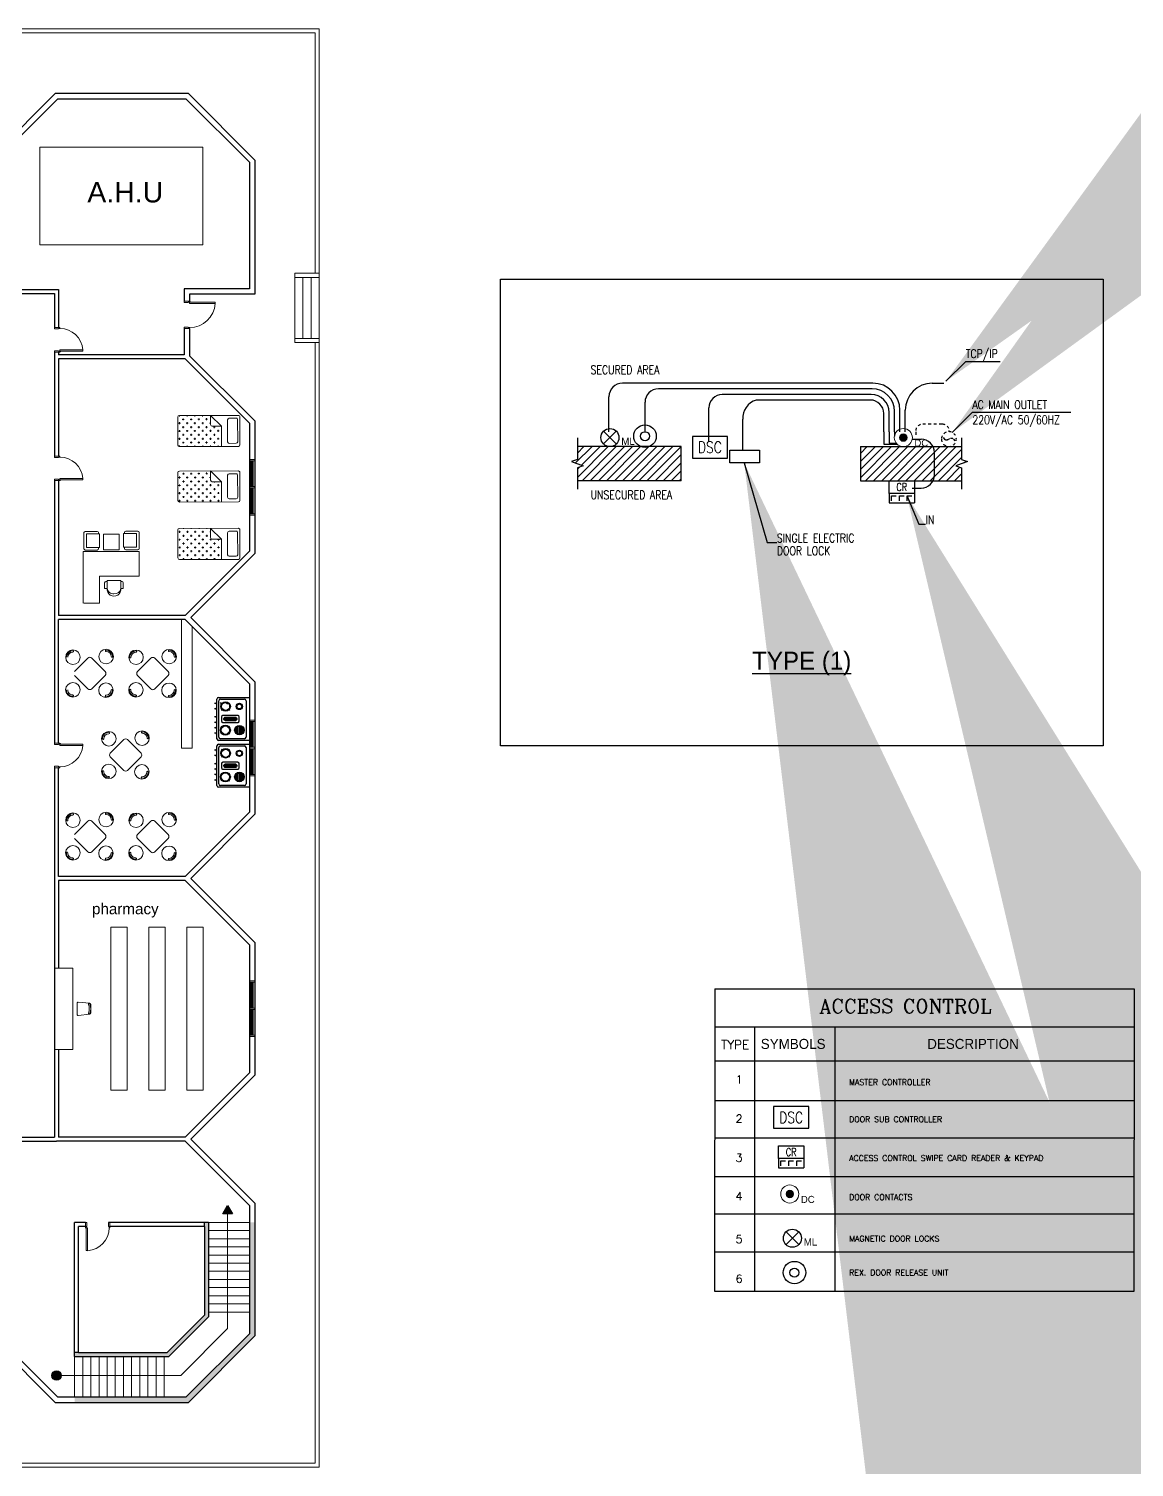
# Model space of a CAD drawing. Extents: x -15 to 165, y 313 to 399.
# Drawn here: x 124.4 to 165.1, y 346.1 to 399.1 of the extents above; entities that cross this region are included whole.
import ezdxf
from ezdxf.enums import TextEntityAlignment as Align

# ---------------------------------------------------------------- set-up
doc = ezdxf.new("R2010")
doc.units = 0
doc.header["$LTSCALE"] = 0.15
doc.linetypes.add('ACAD_ISO10W100', pattern=[18.5, 12, -3, 0.5, -3])
doc.layers.get('0').update_dxf_attribs({"color": 252})
for name, color, linetype in [('0 sockets', 252, 'Continuous'), ('00-BT-LC-DETAIL', 7, 'Continuous'), ('00-BT-OUTLET', 6, 'ACAD_ISO10W100'), ('00-BT-SACS-DIM', 1, 'Continuous'), ('00-BT-SCS-CONDUIT-PVC', 3, 'Continuous'), ('00-BT-TEXT', 2, 'Continuous'), ('00Area of Access Control', 2, 'Continuous'), ('4-TWXT-ELECTRICAL', 4, 'Continuous'), ('ACS-DEVICE 1', 6, 'Continuous'), ('ACS-DEVICE 1D', 6, 'Continuous'), ('Conduit 20mm', 6, 'ACAD_ISO10W100'), ('d1', 252, 'Continuous'), ('E680G_SEC', 40, 'Continuous'), ('E680T_SEC', 2, 'Continuous'), ('FIX', 252, 'Continuous'), ('LEGEND$0$$0$M-ANNO-TEXM', 70, 'Continuous'), ('LEGEND$0$09056-XEG01$0$E-TEXT', 140, 'Continuous'), ('LEGEND$0$M-ANNO-TEXM', 70, 'Continuous'), ('LEGEND$0$M-ANNO-TEXT', 4, 'Continuous'), ('LEGEND$0$SPACE REQ.', 6, 'Continuous'), ('XREF1$0$00-BT-TEXT', 40, 'Continuous')]:
    doc.layers.add(name, color=color, linetype=linetype)
for name, color, linetype, lineweight in [('anal', 252, 'Continuous', 20), ('CRITICAL WIRING', 6, 'Continuous', 5), ('DOOR', 252, 'Continuous', 20), ('elev', 252, 'Continuous', 9), ('FUR', 252, 'Continuous', 9), ('sofa', 252, 'Continuous', 9), ('wall', 252, 'Continuous', 30)]:
    doc.layers.add(name, color=color, linetype=linetype, lineweight=lineweight)
doc.styles.add('GEN_TEXT', font='romans.shx', dxfattribs={"width": 0.8, "height": 250})
doc.styles.add('LEGEND$0$09056-XEG01$0$C', font='ROMANC')
doc.styles.add('LEGEND$0$detials', font='romans8.shx')
doc.styles.add('LEGEND$0$LEROY140', font='STENCIL', dxfattribs={"height": 350})
doc.styles.add('ROMANS', font='ROMANS.shx', dxfattribs={"width": 0.8})
doc.styles.add('SDC-TEXT-ARB', font='sdc-arb.shx')
doc.styles.add('STENCIL', font='txt.shx')
doc.dimstyles.new('BT-DIM', dxfattribs={"dimscale": 0.55, "dimtxt": 110, "dimasz": 100, "dimexe": 60, "dimexo": 50, "dimgap": 1, "dimtad": 0, "dimdec": 0, "dimrnd": 5, "dimzin": 3, "dimdsep": 46, "dimtxsty": 'ROMANS', "dimblk": 'OBLIQUE', "dimcen": 50, "dimdle": 50, "dimclrd": 256, "dimclre": 256, "dimclrt": 2, "dimadec": 0, "dimazin": 0, "dimtfac": 1, "dimtdec": 0, "dimtofl": 0, "dimtmove": 0, "dimatfit": 3, "dimfxl": 1, "dimtvp": 0.8, "dimfrac": 2, "dimtolj": 1, "dimtzin": 0, "dimarcsym": 0})
pattern_1 = [(45, (-18.3653, 397.6158), (-0.14908006, 0.14908006), [])]

# ---------------------------------------------------------------- blocks, each defined once
blk = doc.blocks.new('D100')
at = {"layer": 'DOOR'}
for points in [[(0.03, 0.2), (0.03, 1.14), (0.078, 1.14), (0.078, 0.2)], [(0.03, 0.2), (0, 0.2), (0, 0), (0.05, 0), (0.05, 0.15), (0.03, 0.15)], [(0.97, 0.2), (1, 0.2), (1, 0), (0.95, 0), (0.95, 0.15), (0.97, 0.15)]]:
    blk.add_lwpolyline(points, close=True, dxfattribs=at)
blk.add_circle((0.02, 0.21), 0.01, dxfattribs=at)
blk.add_arc((0.029, 0.2), 0.941, 0.0029, 86.9663, dxfattribs=at)
blk = doc.blocks.new('A$C48FC3568')
at = {"layer": 'FUR'}
h = blk.add_hatch(dxfattribs=at)
h.set_pattern_fill('CROSS', color=256, scale=0.5, style=0)
h.set_pattern_definition([(0, (-34.60875, 58.23435), (0.125, -0.125), [0.0625, -0.1875]), (270, (-34.5775, 58.2656), (-0.125, -0.125), [0.0625, -0.1875])])
h.paths.add_polyline_path([(1.055, 0.703), (1.055, 1), (0.05, 1, 0.414214), (0, 0.95), (0, 0.05, 0.414214), (0.05, 0), (1.402, 0), (1.402, 0.653), (1.105, 0.653, -0.414214)])
for p, q in [((0, 0.95), (0, 0.05)), ((1.95, 1), (0.05, 1)), ((1.402, 0.653), (1.055, 1)), ((1.055, 1), (1.055, 0.703)), ((2, 0.05), (2, 0.95)), ((1.402, 0.653), (1.105, 0.653)), ((1.402, 0), (1.402, 0.653)), ((1.602, 0.859), (1.602, 0.15)), ((1.877, 0.909), (1.652, 0.909)), ((1.927, 0.15), (1.927, 0.859)), ((1.652, 0.1), (1.877, 0.1)), ((0.05, 0), (1.95, 0))]:
    blk.add_line(p, q, dxfattribs=at)
for centre, start, end in [((0.05, 0.95), 90, 180), ((1.95, 0.95), 360, 90), ((1.105, 0.703), 180, 270), ((1.652, 0.859), 90, 180), ((1.877, 0.859), 360, 90), ((0.05, 0.05), 180, 270), ((1.652, 0.15), 180, 270), ((1.877, 0.15), 270, 0), ((1.95, 0.05), 270, 360)]:
    blk.add_arc(centre, 0.05, start, end, dxfattribs=at)
blk = doc.blocks.new('D90')
at = {"layer": 'DOOR'}
for points in [[(0.03, 0.2), (0.03, 1.04), (0.078, 1.04), (0.078, 0.2)], [(0.03, 0.2), (0, 0.2), (0, 0), (0.05, 0), (0.05, 0.15), (0.03, 0.15)], [(0.87, 0.2), (0.9, 0.2), (0.9, 0), (0.85, 0), (0.85, 0.15), (0.87, 0.15)]]:
    blk.add_lwpolyline(points, close=True, dxfattribs=at)
blk.add_circle((0.02, 0.21), 0.01, dxfattribs=at)
blk.add_arc((0.025, 0.197), 0.845, 0.2218, 86.3889, dxfattribs=at)
blk = doc.blocks.new('*X25')
at = {"color": 0}
for p, q in [((0.125, 0.561), (0.125, 0.644)), ((0.15, 0.538), (0.15, 0.667)), ((0.175, 0.529), (0.175, 0.676)), ((0.2, 0.529), (0.2, 0.676)), ((0.225, 0.538), (0.225, 0.667)), ((0.25, 0.562), (0.25, 0.643))]:
    blk.add_line(p, q, dxfattribs=at)
blk = doc.blocks.new('Ch01')
at = {"layer": 'FUR'}
for p, q in [((-0.499, -0.205), (-0.499, 0.207)), ((-0.455, 0.247), (-0.035, 0.205)), ((0.001, 0.165), (0.001, -0.163)), ((-0.455, -0.244), (-0.035, -0.202))]:
    blk.add_line(p, q, dxfattribs=at)
for centre, radius, start, end in [((-0.459, 0.207), 0.04, 84.2894, 180), ((-0.055, 0.168), 0.025, 20.5276, 200.5276), ((-0.499, 0.001), 0.449, 339.1935, 20.5276), ((-0.039, 0.165), 0.04, 0, 84.2894), ((-0.499, 0.001), 0.499, 339.1935, 20.5276), ((-0.459, -0.205), 0.04, 180, 275.7106), ((-0.056, -0.167), 0.025, 159.1935, 339.1935), ((-0.039, -0.163), 0.04, 275.7106, 0)]:
    blk.add_arc(centre, radius, start, end, dxfattribs=at)
blk = doc.blocks.new('ARCH')
at = {"layer": 'd1'}
for points in [[(131.7, 355.764), (131.519, 355.45), (131.881, 355.45)], [(125.57, 349.5, 1), (125.23, 349.5, 1)]]:
    blk.add_hatch(color=256, dxfattribs=at).paths.add_polyline_path(points)
at = {"layer": 'wall'}
h = blk.add_hatch(color=256, dxfattribs=at)
h.paths.add_polyline_path([(126.063, 350.35), (126.213, 350.35), (129.475, 350.35), (130.85, 351.725), (130.85, 354.987), (130.85, 355.137), (131, 355.137), (131, 351.663), (129.537, 350.2), (126.063, 350.2)], flags=17)
h.paths.add_polyline_path([(126.063, 348.7), (130.159, 348.7), (132.5, 351.041), (132.5, 355.137), (132.6, 355.137), (132.6, 350.859), (130.341, 348.6), (126.063, 348.6)])
h.paths.add_polyline_path([(126.063, 348.6), (130.341, 348.6), (130.241, 348.5), (126.063, 348.5)])
h.paths.add_polyline_path([(132.6, 355.137), (132.7, 355.137), (132.7, 350.959), (132.6, 350.859)])
at = {"layer": 'anal'}
for p, q in [((82.125, 399.075), (132.6, 399.075)), ((82.275, 398.925), (132.6, 398.925)), ((132.6, 399.075), (135.075, 399.075)), ((132.6, 398.925), (134.925, 398.925)), ((134.925, 398.925), (134.925, 390.6)), ((135.075, 399.075), (135.075, 390.6)), ((134.925, 390.6), (134.925, 390.075)), ((135.075, 390.6), (135.075, 346.125)), ((134.175, 390.075), (134.175, 387.525)), ((134.175, 390.075), (135.075, 390.075)), ((134.175, 389.925), (134.475, 389.925)), ((134.175, 389.925), (135.075, 389.925)), ((134.475, 389.925), (134.475, 387.675)), ((134.775, 389.925), (134.775, 387.675)), ((135.075, 390.075), (135.075, 387.525)), ((135.075, 387.675), (134.175, 387.675)), ((135.075, 387.525), (134.175, 387.525)), ((134.925, 387.525), (134.925, 346.275)), ((132.6, 383.225), (132.5, 383.225)), ((132.7, 383.175), (132.5, 383.175)), ((132.6, 383.175), (132.5, 383.175)), ((132.56, 383.175), (132.56, 382.225)), ((132.585, 383.175), (132.585, 382.225)), ((132.6, 383.225), (132.7, 383.225)), ((132.615, 383.175), (132.615, 382.225)), ((132.64, 383.175), (132.64, 382.225)), ((132.5, 382.175), (132.5, 382.225)), ((132.7, 382.225), (132.5, 382.225)), ((132.7, 382.175), (132.5, 382.175)), ((132.56, 382.175), (132.56, 381.225)), ((132.585, 382.175), (132.585, 381.225)), ((132.615, 382.175), (132.615, 381.225)), ((132.64, 382.175), (132.64, 381.225)), ((132.7, 382.175), (132.7, 382.225)), ((132.7, 381.225), (132.5, 381.225)), ((132.6, 381.225), (132.5, 381.225)), ((132.6, 381.175), (132.5, 381.175)), ((132.6, 381.175), (132.7, 381.175)), ((132.6, 373.625), (132.5, 373.625)), ((132.6, 373.575), (132.5, 373.575)), ((132.7, 373.575), (132.5, 373.575)), ((132.56, 373.575), (132.56, 372.625)), ((132.585, 373.575), (132.585, 372.625)), ((132.6, 373.625), (132.7, 373.625)), ((132.615, 373.575), (132.615, 372.625)), ((132.64, 373.575), (132.64, 372.625)), ((132.7, 372.625), (132.5, 372.625)), ((132.5, 372.575), (132.5, 372.625)), ((132.7, 372.575), (132.5, 372.575)), ((132.56, 372.575), (132.56, 371.625)), ((132.585, 372.575), (132.585, 371.625)), ((132.615, 372.575), (132.615, 371.625)), ((132.64, 372.575), (132.64, 371.625)), ((132.7, 372.575), (132.7, 372.625)), ((132.6, 371.625), (132.5, 371.625)), ((132.7, 371.625), (132.5, 371.625)), ((132.6, 371.575), (132.5, 371.575)), ((132.6, 371.575), (132.7, 371.575)), ((132.6, 364.025), (132.5, 364.025)), ((132.6, 363.975), (132.5, 363.975)), ((132.7, 363.975), (132.5, 363.975)), ((132.56, 363.975), (132.56, 363.025)), ((132.585, 363.975), (132.585, 363.025)), ((132.6, 364.025), (132.7, 364.025)), ((132.615, 363.975), (132.615, 363.025)), ((132.64, 363.975), (132.64, 363.025)), ((132.7, 363.025), (132.5, 363.025)), ((132.5, 362.975), (132.5, 363.025)), ((132.7, 362.975), (132.5, 362.975)), ((132.56, 362.975), (132.56, 362.025)), ((132.585, 362.975), (132.585, 362.025)), ((132.615, 362.975), (132.615, 362.025)), ((132.64, 362.975), (132.64, 362.025)), ((132.7, 362.975), (132.7, 363.025)), ((132.6, 362.025), (132.5, 362.025)), ((132.7, 362.025), (132.5, 362.025)), ((132.6, 361.975), (132.5, 361.975)), ((132.6, 361.975), (132.7, 361.975)), ((135.075, 346.125), (112.725, 346.125)), ((134.925, 346.275), (112.875, 346.275))]:
    blk.add_line(p, q, dxfattribs=at)
blk.add_lwpolyline([(130.786, 394.721), (124.786, 394.721), (124.786, 391.121), (130.786, 391.121)], close=True, dxfattribs=at)
at = {"layer": 'd1'}
blk.add_lwpolyline([(131.7, 355.764), (131.881, 355.45), (131.519, 355.45)], close=True, dxfattribs=at)
blk.add_circle((125.4, 349.5), 0.17, dxfattribs=at)
at = {"layer": 'elev'}
for p, q in [((131.7, 355.45), (131.7, 351.227)), ((131, 355.137), (132.5, 355.137)), ((131, 354.837), (132.5, 354.837)), ((131, 354.537), (132.5, 354.537)), ((131, 354.237), (132.5, 354.237)), ((131, 353.937), (132.5, 353.937)), ((131, 353.637), (132.5, 353.637)), ((131, 353.337), (132.5, 353.337)), ((131, 353.037), (132.5, 353.037)), ((131, 352.737), (132.5, 352.737)), ((131, 352.437), (132.5, 352.437)), ((131, 352.137), (132.5, 352.137)), ((131, 351.837), (132.5, 351.837)), ((131.7, 351.227), (129.973, 349.5)), ((126.063, 350.2), (126.063, 348.7)), ((126.363, 350.2), (126.363, 348.7)), ((126.663, 350.2), (126.663, 348.7)), ((126.963, 350.2), (126.963, 348.7)), ((127.263, 350.2), (127.263, 348.7)), ((127.563, 350.2), (127.563, 348.7)), ((127.863, 350.2), (127.863, 348.7)), ((128.163, 350.2), (128.163, 348.7)), ((128.463, 350.2), (128.463, 348.7)), ((128.763, 350.2), (128.763, 348.7)), ((129.063, 350.2), (129.063, 348.7)), ((129.363, 350.2), (129.363, 348.7)), ((125.4, 349.5), (129.973, 349.5))]:
    blk.add_line(p, q, dxfattribs=at)
at = {"layer": 'FIX', "ltscale": 1000}
for p, q in [((131.307, 372.938), (131.307, 374.402)), ((131.367, 374.462), (132.5, 374.462)), ((131.435, 374.4), (132.321, 374.4)), ((131.272, 374.276), (131.272, 374.211)), ((131.272, 374.076), (131.272, 374.011)), ((131.375, 373), (131.375, 374.34)), ((131.491, 374.217), (131.432, 374.276)), ((131.537, 374.041), (131.479, 373.982)), ((131.667, 374.217), (131.725, 374.276)), ((131.714, 374.041), (131.772, 373.982)), ((132.381, 374.34), (132.381, 373)), ((131.272, 373.776), (131.272, 373.711)), ((131.272, 373.576), (131.272, 373.511)), ((131.272, 373.376), (131.272, 373.311)), ((131.529, 373.345), (131.47, 373.404)), ((131.629, 373.71), (131.629, 373.63)), ((131.679, 373.71), (131.679, 373.63)), ((131.705, 373.345), (131.764, 373.404)), ((131.729, 373.71), (131.729, 373.63)), ((131.779, 373.71), (131.779, 373.63)), ((131.829, 373.71), (131.829, 373.63)), ((131.879, 373.71), (131.879, 373.63)), ((131.929, 373.71), (131.929, 373.63)), ((131.979, 373.71), (131.979, 373.63)), ((131.272, 373.176), (131.272, 373.111)), ((132.5, 372.878), (131.367, 372.878)), ((132.321, 372.94), (131.435, 372.94)), ((131.529, 373.169), (131.47, 373.11)), ((131.705, 373.169), (131.764, 373.11)), ((131.272, 372.552), (131.272, 372.487)), ((131.272, 372.352), (131.272, 372.287)), ((131.307, 371.214), (131.307, 372.677)), ((131.367, 372.737), (132.5, 372.737)), ((131.375, 371.275), (131.375, 372.616)), ((131.435, 372.676), (132.321, 372.676)), ((131.537, 372.493), (131.479, 372.551)), ((131.537, 372.316), (131.479, 372.258)), ((131.714, 372.493), (131.772, 372.551)), ((131.714, 372.316), (131.772, 372.258)), ((132.381, 372.616), (132.381, 371.275)), ((131.272, 372.052), (131.272, 371.987)), ((131.272, 371.852), (131.272, 371.787)), ((131.629, 371.986), (131.629, 371.906)), ((131.679, 371.986), (131.679, 371.906)), ((131.729, 371.986), (131.729, 371.906)), ((131.779, 371.986), (131.779, 371.906)), ((131.829, 371.986), (131.829, 371.906)), ((131.879, 371.986), (131.879, 371.906)), ((131.929, 371.986), (131.929, 371.906)), ((131.979, 371.986), (131.979, 371.906)), ((131.272, 371.652), (131.272, 371.587)), ((131.272, 371.452), (131.272, 371.387)), ((132.321, 371.215), (131.435, 371.215)), ((131.529, 371.621), (131.47, 371.679)), ((131.529, 371.444), (131.47, 371.386)), ((131.705, 371.621), (131.764, 371.679)), ((131.705, 371.444), (131.764, 371.386)), ((132.5, 371.154), (131.367, 371.154))]:
    blk.add_line(p, q, dxfattribs=at)
for points in [[(131.307, 374.244), (131.213, 374.244)], [(131.307, 374.044), (131.213, 374.044)], [(131.307, 374.276), (131.272, 374.276)], [(131.307, 374.211), (131.272, 374.211)], [(131.307, 374.076), (131.272, 374.076)], [(131.307, 374.011), (131.272, 374.011)], [(131.307, 373.744), (131.213, 373.744)], [(131.307, 373.544), (131.213, 373.544)], [(131.307, 373.344), (131.213, 373.344)], [(131.307, 373.776), (131.272, 373.776)], [(131.307, 373.711), (131.272, 373.711)], [(131.307, 373.576), (131.272, 373.576)], [(131.307, 373.511), (131.272, 373.511)], [(131.307, 373.376), (131.272, 373.376)], [(131.307, 373.311), (131.272, 373.311)], [(131.307, 373.144), (131.213, 373.144)], [(131.307, 373.176), (131.272, 373.176)], [(131.307, 373.111), (131.272, 373.111)], [(131.307, 372.519), (131.213, 372.519)], [(131.307, 372.319), (131.213, 372.319)], [(131.307, 372.552), (131.272, 372.552)], [(131.307, 372.487), (131.272, 372.487)], [(131.307, 372.352), (131.272, 372.352)], [(131.307, 372.287), (131.272, 372.287)], [(131.307, 372.019), (131.213, 372.019)], [(131.307, 371.819), (131.213, 371.819)], [(131.307, 372.052), (131.272, 372.052)], [(131.307, 371.987), (131.272, 371.987)], [(131.307, 371.852), (131.272, 371.852)], [(131.307, 371.787), (131.272, 371.787)], [(131.307, 371.619), (131.213, 371.619)], [(131.307, 371.419), (131.213, 371.419)], [(131.307, 371.652), (131.272, 371.652)], [(131.307, 371.587), (131.272, 371.587)], [(131.307, 371.452), (131.272, 371.452)], [(131.307, 371.387), (131.272, 371.387)]]:
    blk.add_lwpolyline(points, dxfattribs=at)
for points in [[(132.109, 373.762), (132.109, 373.577, -0.414214), (132.059, 373.527), (131.54, 373.527, -0.414214), (131.49, 373.577), (131.49, 373.762, -0.414214), (131.54, 373.812), (132.059, 373.812, -0.414214)], [(132.034, 373.687), (132.034, 373.653, -0.414214), (131.984, 373.603), (131.616, 373.603, -0.414214), (131.566, 373.653), (131.566, 373.687, -0.414214), (131.616, 373.737), (131.984, 373.737, -0.414214)], [(132.007, 373.687), (132.007, 373.653, -0.414214), (131.984, 373.63), (131.616, 373.63, -0.414214), (131.593, 373.653), (131.593, 373.687, -0.414214), (131.616, 373.71), (131.984, 373.71, -0.414214)], [(132.109, 372.038), (132.109, 371.853, -0.414214), (132.059, 371.803), (131.54, 371.803, -0.414214), (131.49, 371.853), (131.49, 372.038, -0.414214), (131.54, 372.088), (132.059, 372.088, -0.414214)], [(132.034, 371.963), (132.034, 371.929, -0.414214), (131.984, 371.879), (131.616, 371.879, -0.414214), (131.566, 371.929), (131.566, 371.963, -0.414214), (131.616, 372.013), (131.984, 372.013, -0.414214)], [(132.007, 371.963), (132.007, 371.929, -0.414214), (131.984, 371.906), (131.616, 371.906, -0.414214), (131.593, 371.929), (131.593, 371.963, -0.414214), (131.616, 371.986), (131.984, 371.986, -0.414214)]]:
    blk.add_lwpolyline(points, format="xyb", close=True, dxfattribs=at)
for centre, radius in [((131.626, 374.129), 0.174), ((131.626, 374.129), 0.149), ((132.132, 374.129), 0.116), ((132.132, 374.129), 0.0914), ((131.617, 373.257), 0.183), ((131.617, 373.257), 0.158), ((132.132, 373.257), 0.174), ((132.132, 373.257), 0.149), ((131.626, 372.405), 0.174), ((131.626, 372.405), 0.149), ((132.132, 372.405), 0.116), ((132.132, 372.405), 0.0914), ((131.617, 371.533), 0.183), ((131.617, 371.533), 0.158), ((132.132, 371.533), 0.174), ((132.132, 371.533), 0.149)]:
    blk.add_circle(centre, radius, dxfattribs=at)
for centre, start, end in [((131.367, 374.402), 90, 180), ((131.435, 374.34), 90, 180), ((132.321, 374.34), 0, 90), ((131.367, 372.938), 180, 270), ((131.435, 373), 180, 270), ((132.321, 373), 270, 0), ((131.367, 372.677), 90, 180), ((131.435, 372.616), 90, 180), ((132.321, 372.616), 0, 90), ((131.367, 371.214), 180, 270), ((131.435, 371.275), 180, 270), ((132.321, 371.275), 270, 0)]:
    blk.add_arc(centre, 0.06, start, end, dxfattribs=at)
at = {"layer": 'FUR'}
for p, q in [((126.409, 380.231), (126.409, 380.528)), ((126.409, 380.231), (126.409, 379.934)), ((126.455, 380.574), (126.901, 380.574)), ((126.501, 380.231), (126.501, 380.482)), ((126.501, 380.482), (126.981, 380.482)), ((126.501, 380.231), (126.501, 379.979)), ((126.946, 380.482), (126.946, 380.528)), ((126.981, 380.231), (126.981, 380.482)), ((126.981, 380.231), (126.981, 379.979)), ((127.131, 380.471), (127.131, 379.9)), ((127.702, 380.471), (127.131, 380.471)), ((127.702, 380.471), (127.702, 379.9)), ((128.347, 380.492), (127.867, 380.492)), ((127.867, 380.24), (127.867, 380.492)), ((127.867, 380.24), (127.867, 379.989)), ((127.902, 380.492), (127.902, 380.537)), ((128.393, 380.583), (127.947, 380.583)), ((128.347, 380.24), (128.347, 380.492)), ((128.347, 380.24), (128.347, 379.989)), ((128.439, 380.24), (128.439, 380.537)), ((128.439, 380.24), (128.439, 379.943)), ((126.385, 377.934), (126.385, 379.839)), ((126.385, 379.839), (128.442, 379.839)), ((126.455, 379.888), (126.901, 379.888)), ((126.501, 379.979), (126.981, 379.979)), ((126.946, 379.979), (126.946, 379.934)), ((127.702, 379.9), (127.131, 379.9)), ((128.347, 379.989), (127.867, 379.989)), ((127.902, 379.989), (127.902, 379.943)), ((128.393, 379.897), (127.947, 379.897)), ((128.442, 379.839), (128.442, 378.925)), ((126.981, 378.925), (126.981, 377.934)), ((126.981, 378.925), (128.442, 378.925)), ((127.171, 378.476), (127.171, 378.68)), ((127.262, 378.726), (127.217, 378.726)), ((127.262, 378.476), (127.262, 378.76)), ((127.514, 378.76), (127.262, 378.76)), ((127.514, 378.76), (127.765, 378.76)), ((127.765, 378.476), (127.765, 378.76)), ((127.765, 378.726), (127.811, 378.726)), ((127.857, 378.476), (127.857, 378.68)), ((127.262, 378.476), (127.171, 378.476)), ((127.857, 378.476), (127.765, 378.476)), ((126.409, 377.934), (126.981, 377.934)), ((130, 377.325), (130, 372.6)), ((130.4, 372.6), (130.4, 377.059)), ((126.551, 375.911), (126.056, 375.416)), ((127.188, 375.416), (126.693, 375.911)), ((128.874, 375.908), (128.379, 375.413)), ((129.51, 375.413), (129.015, 375.908)), ((126.056, 375.274), (126.551, 374.779)), ((126.693, 374.779), (127.188, 375.274)), ((128.379, 375.272), (128.874, 374.777)), ((129.015, 374.777), (129.51, 375.272)), ((127.874, 372.908), (127.379, 372.413)), ((128.51, 372.413), (128.015, 372.908)), ((127.379, 372.272), (127.874, 371.777)), ((128.015, 371.777), (128.51, 372.272)), ((130, 372.6), (130.4, 372.6)), ((126.551, 369.911), (126.056, 369.416)), ((127.188, 369.416), (126.693, 369.911)), ((128.874, 369.908), (128.379, 369.413)), ((129.51, 369.413), (129.015, 369.908)), ((126.056, 369.274), (126.551, 368.779)), ((126.693, 368.779), (127.188, 369.274)), ((128.379, 369.272), (128.874, 368.777)), ((129.015, 368.777), (129.51, 369.272))]:
    blk.add_line(p, q, dxfattribs=at)
for centre in [(126.003, 375.941), (127.225, 375.966), (128.326, 375.939), (129.547, 375.963), (126.001, 374.742), (127.218, 374.726), (128.324, 374.74), (129.541, 374.723), (127.326, 372.939), (128.547, 372.963), (127.324, 371.74), (128.541, 371.723), (126.003, 369.941), (127.225, 369.966), (128.326, 369.939), (129.547, 369.963), (126.001, 368.742), (127.218, 368.726), (128.324, 368.74), (129.541, 368.723)]:
    blk.add_circle(centre, 0.267, dxfattribs=at)
for centre, radius, start, end in [((126.455, 380.528), 0.0457, 90, 180), ((126.901, 380.528), 0.0457, 360, 90), ((127.947, 380.537), 0.0457, 90, 180), ((128.393, 380.537), 0.0457, 0, 90), ((126.455, 379.934), 0.0457, 180, 270), ((126.901, 379.934), 0.0457, 270, 360), ((127.947, 379.943), 0.0457, 180, 270), ((128.393, 379.943), 0.0457, 270, 0), ((127.217, 378.68), 0.0457, 90, 180), ((127.811, 378.68), 0.0457, 0, 90), ((127.514, 378.443), 0.254, 172.4334, 7.5666), ((127.486, 378.504), 0.225, 187.1177, 277.1177), ((127.542, 378.504), 0.225, 262.8823, 352.8823), ((126.003, 375.941), 0.237, 90, 180), ((126.003, 375.941), 0.187, 90, 180), ((126.003, 376.154), 0.025, 270, 90), ((127.224, 376.178), 0.025, 90.0423, 270.0423), ((127.225, 375.966), 0.237, 0.0423, 90.0423), ((127.225, 375.966), 0.187, 0.0423, 90.0423), ((127.437, 375.966), 0.025, 180.0423, 0.0423), ((128.326, 375.939), 0.237, 90, 180), ((128.326, 375.939), 0.187, 90, 180), ((128.326, 376.151), 0.025, 270, 90), ((129.547, 376.175), 0.025, 90.0423, 270.0423), ((129.547, 375.963), 0.237, 0.0423, 90.0423), ((129.547, 375.963), 0.187, 0.0423, 90.0423), ((129.76, 375.963), 0.025, 180.0423, 0.0423), ((126.622, 375.84), 0.1, 45, 135), ((127.117, 375.345), 0.1, 315, 45), ((128.113, 375.939), 0.025, 180, 0), ((128.945, 375.837), 0.1, 45, 135), ((128.45, 375.342), 0.1, 135, 225), ((129.44, 375.342), 0.1, 315, 45), ((126.001, 374.742), 0.237, 179.9577, 269.9577), ((126.001, 374.742), 0.187, 179.9577, 269.9577), ((126.001, 374.53), 0.025, 269.9577, 89.9577), ((126.622, 374.85), 0.1, 225, 315), ((127.218, 374.514), 0.025, 90, 270), ((127.218, 374.726), 0.237, 270, 0), ((127.218, 374.726), 0.187, 270, 0), ((127.431, 374.726), 0.025, 0, 180), ((128.112, 374.74), 0.025, 359.9577, 179.9577), ((128.324, 374.74), 0.237, 179.9577, 269.9577), ((128.324, 374.74), 0.187, 179.9577, 269.9577), ((128.324, 374.527), 0.025, 269.9577, 89.9577), ((128.945, 374.847), 0.1, 225, 315), ((129.541, 374.511), 0.025, 90, 270), ((129.541, 374.723), 0.237, 270, 0), ((129.541, 374.723), 0.187, 270, 0), ((129.753, 374.723), 0.025, 0, 180), ((127.326, 372.939), 0.237, 90, 180), ((127.113, 372.939), 0.025, 180, 0), ((127.326, 372.939), 0.187, 90, 180), ((127.326, 373.151), 0.025, 270, 90), ((127.945, 372.837), 0.1, 45, 135), ((128.547, 373.175), 0.025, 90.0423, 270.0423), ((128.547, 372.963), 0.237, 0.0423, 90.0423), ((128.547, 372.963), 0.187, 0.0423, 90.0423), ((128.76, 372.963), 0.025, 180.0423, 0.0423), ((127.45, 372.342), 0.1, 135, 225), ((128.44, 372.342), 0.1, 315, 45), ((127.112, 371.74), 0.025, 359.9577, 179.9577), ((127.324, 371.74), 0.237, 179.9577, 269.9577), ((127.324, 371.74), 0.187, 179.9577, 269.9577), ((127.945, 371.847), 0.1, 225, 315), ((128.541, 371.723), 0.237, 270, 0), ((128.541, 371.723), 0.187, 270, 0), ((128.753, 371.723), 0.025, 0, 180), ((127.324, 371.527), 0.025, 269.9577, 89.9577), ((128.541, 371.511), 0.025, 90, 270), ((126.003, 369.941), 0.237, 90, 180), ((126.003, 369.941), 0.187, 90, 180), ((126.003, 370.154), 0.025, 270, 90), ((127.224, 370.178), 0.025, 90.0423, 270.0423), ((127.225, 369.966), 0.237, 0.0423, 90.0423), ((127.225, 369.966), 0.187, 0.0423, 90.0423), ((128.326, 369.939), 0.237, 90, 180), ((128.326, 369.939), 0.187, 90, 180), ((128.326, 370.151), 0.025, 270, 90), ((129.547, 370.175), 0.025, 90.0423, 270.0423), ((129.547, 369.963), 0.237, 0.0423, 90.0423), ((129.547, 369.963), 0.187, 0.0423, 90.0423), ((125.791, 369.941), 0.025, 180, 0), ((126.622, 369.84), 0.1, 45, 135), ((127.437, 369.966), 0.025, 180.0423, 0.0423), ((128.113, 369.939), 0.025, 180, 0), ((128.945, 369.837), 0.1, 45, 135), ((129.76, 369.963), 0.025, 180.0423, 0.0423), ((127.117, 369.345), 0.1, 315, 45), ((128.45, 369.342), 0.1, 135, 225), ((129.44, 369.342), 0.1, 315, 45), ((125.789, 368.743), 0.025, 359.9577, 179.9577), ((126.001, 368.742), 0.237, 179.9577, 269.9577), ((126.001, 368.742), 0.187, 179.9577, 269.9577), ((126.001, 368.53), 0.025, 269.9577, 89.9577), ((126.622, 368.85), 0.1, 225, 315), ((127.218, 368.514), 0.025, 90, 270), ((127.218, 368.726), 0.237, 270, 0), ((127.218, 368.726), 0.187, 270, 0), ((127.431, 368.726), 0.025, 0, 180), ((128.112, 368.74), 0.025, 359.9577, 179.9577), ((128.324, 368.74), 0.237, 179.9577, 269.9577), ((128.324, 368.74), 0.187, 179.9577, 269.9577), ((128.324, 368.527), 0.025, 269.9577, 89.9577), ((128.945, 368.847), 0.1, 225, 315), ((129.541, 368.511), 0.025, 90, 270), ((129.541, 368.723), 0.237, 270, 0), ((129.541, 368.723), 0.187, 270, 0), ((129.753, 368.723), 0.025, 0, 180)]:
    blk.add_arc(centre, radius, start, end, dxfattribs=at)
at = {"layer": 'sofa'}
for p, q in [((127.4, 366), (127.4, 360)), ((128, 366), (127.4, 366)), ((128, 360), (128, 366)), ((128.8, 366), (128.8, 360)), ((129.4, 366), (128.8, 366)), ((129.4, 360), (129.4, 366)), ((130.2, 366), (130.2, 360)), ((130.8, 366), (130.2, 366)), ((130.8, 360), (130.8, 366)), ((125.325, 364.5), (125.325, 361.5)), ((125.325, 364.5), (126, 364.5)), ((126, 364.5), (126, 361.5)), ((126, 361.5), (125.325, 361.5)), ((127.4, 360), (128, 360)), ((128.8, 360), (129.4, 360)), ((130.2, 360), (130.8, 360))]:
    blk.add_line(p, q, dxfattribs=at)
at = {"layer": 'wall'}
for p, q in [((123, 394.341), (125.359, 396.7)), ((125.359, 396.7), (130.241, 396.7)), ((130.241, 396.7), (132.7, 394.241)), ((123.075, 394.134), (125.441, 396.5)), ((125.441, 396.5), (130.159, 396.5)), ((130.159, 396.5), (132.5, 394.159)), ((132.5, 394.159), (132.5, 389.5)), ((132.7, 394.241), (132.7, 389.3)), ((123, 389.325), (125.325, 389.325)), ((123.075, 389.475), (125.475, 389.475)), ((125.325, 389.325), (125.325, 388.075)), ((125.475, 389.475), (125.475, 388.075)), ((130.1, 389.5), (130.1, 389.044)), ((132.5, 389.5), (130.1, 389.5)), ((130.3, 389.3), (130.3, 389.044)), ((132.7, 389.3), (130.3, 389.3)), ((130.1, 388.044), (130.1, 387.075)), ((130.3, 388.044), (130.3, 387.041)), ((125.325, 387.175), (125.325, 387)), ((125.325, 387.075), (125.325, 383.341)), ((125.475, 387.175), (125.475, 387.075)), ((130.1, 387.075), (125.475, 387.075)), ((130.134, 386.925), (125.475, 386.925)), ((125.475, 386.925), (125.475, 383.341)), ((130.134, 386.925), (132.5, 384.559)), ((130.3, 387.041), (132.7, 384.641)), ((132.5, 384.559), (132.5, 379.841)), ((132.7, 384.641), (132.7, 379.759)), ((125.325, 382.441), (125.325, 372.776)), ((125.475, 382.441), (125.475, 377.475)), ((132.5, 379.841), (130.134, 377.475)), ((132.7, 379.759), (130.341, 377.4)), ((130.134, 377.475), (125.475, 377.475)), ((130.134, 377.325), (125.475, 377.325)), ((125.475, 372.776), (125.475, 377.325)), ((130.134, 377.325), (132.5, 374.959)), ((130.341, 377.4), (132.7, 375.041)), ((132.5, 374.959), (132.5, 370.241)), ((132.7, 375.041), (132.7, 370.159)), ((125.325, 371.876), (125.325, 358.275)), ((125.475, 367.875), (125.475, 371.876)), ((132.5, 370.241), (130.134, 367.875)), ((132.7, 370.159), (130.341, 367.8)), ((130.134, 367.875), (125.475, 367.875)), ((130.134, 367.725), (125.475, 367.725)), ((125.475, 367.725), (125.475, 364.5)), ((130.134, 367.725), (132.5, 365.359)), ((130.341, 367.8), (132.7, 365.441)), ((132.5, 365.359), (132.5, 360.641)), ((132.7, 365.441), (132.7, 360.559)), ((125.475, 361.5), (125.475, 358.275)), ((132.5, 360.641), (130.134, 358.275)), ((132.7, 360.559), (130.341, 358.2)), ((122.925, 358.275), (125.325, 358.275)), ((123.075, 358.125), (125.4, 358.125)), ((130.134, 358.125), (125.4, 358.125)), ((130.134, 358.275), (125.475, 358.275)), ((130.134, 358.125), (132.5, 355.759)), ((130.341, 358.2), (132.7, 355.841)), ((132.7, 355.841), (132.7, 350.959)), ((132.5, 355.759), (132.5, 351.041)), ((126.063, 350.2), (126.063, 355.137)), ((126.466, 355.137), (126.063, 355.137)), ((126.213, 350.35), (126.213, 354.987)), ((126.466, 354.987), (126.213, 354.987)), ((131, 355.137), (127.316, 355.137)), ((130.85, 354.987), (127.366, 354.987)), ((130.85, 354.987), (130.85, 355.137)), ((130.85, 354.987), (130.85, 351.725)), ((131, 355.137), (131, 351.663)), ((129.475, 350.35), (130.85, 351.725)), ((129.537, 350.2), (131, 351.663)), ((125.441, 348.7), (123.075, 351.066)), ((125.359, 348.5), (123, 350.859)), ((132.5, 351.041), (130.159, 348.7)), ((132.7, 350.959), (130.241, 348.5)), ((126.213, 350.35), (126.063, 350.35)), ((126.063, 350.2), (129.537, 350.2)), ((126.213, 350.35), (129.475, 350.35)), ((130.241, 348.5), (125.359, 348.5)), ((130.159, 348.7), (125.441, 348.7))]:
    blk.add_line(p, q, dxfattribs=at)
at = {"layer": 'DOOR', "rotation": 270}
for name, p in [('D100', (130.1, 389.044)), ('D90', (125.325, 372.776))]:
    blk.add_blockref(name, p, dxfattribs=at)
at = {"layer": 'DOOR', "xscale": -1}
for p, rotation in [((125.325, 387.175), 270), ((125.325, 382.441), 270), ((126.466, 355.137), 180)]:
    blk.add_blockref('D90', p, dxfattribs=dict(at, rotation=rotation))
at = {"layer": 'DOOR'}
blk.add_blockref('Ch01', (126.656, 363), dxfattribs=at)
at = {"layer": 'FIX', "ltscale": 1000, "xscale": 2, "yscale": 2, "zscale": 2, "rotation": 180}
for p in [(132.507, 374.462), (132.507, 372.737)]:
    blk.add_blockref('*X25', p, dxfattribs=at)
at = {"layer": 'FUR', "xscale": 1.142857142856969, "yscale": 1.142857142856969, "zscale": 1.142857142856969, "rotation": 0.125901765957867}
for p in [(129.869, 383.696), (129.869, 381.652), (129.869, 379.539)]:
    blk.add_blockref('A$C48FC3568', p, dxfattribs=at)
at = {"layer": 'anal', "insert": (126.533, 393.433), "char_height": 0.75, "width": 4.8, "attachment_point": 1}
blk.add_mtext('{\\fArial|b0|i0|c0|p34;A.H.U}', dxfattribs=at)
at = {"layer": 'd1', "insert": (126.706, 366.88), "char_height": 0.4, "width": 6.0636, "attachment_point": 1}
blk.add_mtext('{\\fArial|b0|i0|c0|p34;pharmacy}', dxfattribs=at)
blk = doc.blocks.new('ES-dc')
at = {"layer": 'E680G_SEC', "linetype": 'Continuous'}
blk.add_lwpolyline([(-3.9, -2.4), (3.9, -2.4), (3.9, 2.4), (-3.9, 2.4)], close=True, dxfattribs=at)
at = {"layer": 'E680T_SEC', "style": 'GEN_TEXT', "width": 0.8, "flags": 8}
blk.add_attdef('DC', text='', height=2.5, dxfattribs=at).set_placement((0, 0), align=Align.MIDDLE)
blk = doc.blocks.new('ES-crk')
at = {"color": 3}
for p, q in [((-4, 3), (-4, 7)), ((-4, 7), (4, 7)), ((4, 7), (4, 3)), ((4, 3), (-4, 3)), ((-4, 3), (-4, 0)), ((-4, 0), (4, 0)), ((-3.25, 0.68), (-3.25, 2.18)), ((-3.25, 2.18), (-1.75, 2.18)), ((-0.75, 0.68), (-0.75, 2.18)), ((-0.75, 2.18), (0.75, 2.18)), ((1.75, 0.68), (1.75, 2.18)), ((1.75, 2.18), (3.25, 2.18)), ((4, 3), (4, 0))]:
    blk.add_line(p, q, dxfattribs=at)
at = {"layer": 'E680T_SEC', "color": 3, "style": 'ROMANS', "width": 0.75}
blk.add_text('CR', height=2.5, dxfattribs=at).set_placement((0, 5), align=Align.MIDDLE_CENTER)
blk = doc.blocks.new('ES-dru')
at = {"color": 3}
for radius in [2.5, 1]:
    blk.add_circle((0, 2.5), radius, dxfattribs=at)
blk = doc.blocks.new('DOOR CONTACT')
h = blk.add_hatch(color=2)
h.dxf.hatch_style = 1
h.paths.add_polyline_path([(38.25, 273.11, 1), (34.95, 273.11, 1)])
at = {"color": 2}
for radius in [4, 1.65]:
    blk.add_circle((36.6, 273.11), radius, dxfattribs=at)
blk = doc.blocks.new('DC')
at = {"xscale": 50, "yscale": 50, "zscale": 50}
blk.add_blockref('DOOR CONTACT', (90291, 34327), dxfattribs=at)
at = {"layer": 'CRITICAL WIRING', "color": 2, "style": 'SDC-TEXT-ARB'}
blk.add_attdef('DC', (92368, 47784), '', height=157, dxfattribs=at)
blk = doc.blocks.new('ES-mdl')
at = {"color": 2}
for p, q in [((1.41, 0.59), (-1.41, 3.41)), ((-1.41, 0.59), (1.41, 3.41))]:
    blk.add_line(p, q, dxfattribs=at)
blk.add_circle((0, 2), 2, dxfattribs=at)
blk = doc.blocks.new('ML')
at = {"layer": 'E680G_SEC', "lineweight": 0, "xscale": 100, "yscale": 100, "zscale": 100}
blk.add_blockref('ES-mdl', (92178, 46802), dxfattribs=at)
at = {"layer": 'CRITICAL WIRING', "color": 2, "style": 'SDC-TEXT-ARB'}
blk.add_attdef('ML', (92431, 46839), '', height=160, dxfattribs=at)
blk = doc.blocks.new('_OBLIQUE')
at = {"color": 0, "linetype": 'ByBlock'}
blk.add_line((-0.5, -0.5), (0.5, 0.5), dxfattribs=at)
blk = doc.blocks.new('OUTLET')
blk.add_lwpolyline([(86, 136), (67, 109, -0.382598), (23, 98), (-23, 122, 0.382598), (-67, 111), (-86, 83)], format="xyb")
blk.add_circle((0, 110), 110)
blk = doc.blocks.new('*U69')
at = {"layer": 'Conduit 20mm'}
for p, q in [((0, 235), (0, 220)), ((385, 335), (100, 335)), ((485, 175), (485, 235))]:
    blk.add_line(p, q, dxfattribs=at)
for centre, start, end in [((100, 235), 90, 180), ((385, 235), 0, 90)]:
    blk.add_arc(centre, 100, start, end, dxfattribs=at)
blk.add_blockref('OUTLET', (0, 0), dxfattribs=at)

msp = doc.modelspace()

# ---------------------------------------------------------------- hatches: boundary and pattern name
at = {"layer": '00-BT-LC-DETAIL'}
h = msp.add_hatch(dxfattribs=at)
h.set_pattern_fill('ANSI31', color=8, scale=0.066403, style=0)
h.set_pattern_definition(pattern_1)
h.paths.add_polyline_path([(148.4, 383.697), (144.583, 383.697), (144.583, 383.225), (144.366, 383.146), (144.799, 382.989), (144.583, 382.911), (144.583, 382.439), (148.397, 382.439), (148.4, 382.441)])
h = msp.add_hatch(dxfattribs=at)
h.set_pattern_fill('ANSI31', color=8, scale=0.066403, style=0)
h.set_pattern_definition(pattern_1)
h.paths.add_polyline_path([(158.947, 383.146), (158.731, 383.225), (158.731, 383.697), (155.008, 383.697), (155.007, 383.697), (155.007, 382.439), (158.731, 382.439), (158.731, 382.911), (158.514, 382.989)])

# ---------------------------------------------------------------- linework, layer by layer
at = {"layer": '00-BT-SCS-CONDUIT-PVC'}
for p, q in [((155.464, 386.03), (146.242, 386.03)), ((157.653, 386.03), (158.084, 386.03)), ((145.744, 384.244), (145.744, 385.532)), ((155.433, 385.823), (147.57, 385.823)), ((155.403, 385.615), (149.918, 385.615)), ((147.072, 384.244), (147.072, 385.325)), ((149.42, 383.879), (149.42, 385.117)), ((155.372, 385.408), (151.168, 385.408)), ((156.067, 384.244), (156.067, 384.951)), ((156.263, 384.244), (156.263, 384.993)), ((156.46, 384.244), (156.46, 385.034)), ((156.657, 384.244), (156.657, 385.034)), ((150.67, 383.569), (150.67, 384.702)), ((155.87, 384.244), (155.87, 384.91)), ((156.907, 383.971), (157.239, 383.971)), ((157.737, 382.663), (157.737, 383.473)), ((156.907, 382.165), (157.239, 382.165))]:
    msp.add_line(p, q, dxfattribs=at)
for centre, radius, start, end in [((146.242, 385.532), 0.498, 90, 180), ((155.464, 385.034), 0.996, 0, 90), ((157.653, 385.034), 0.996, 90, 180), ((147.57, 385.325), 0.498, 90, 180), ((149.918, 385.117), 0.498, 90, 180), ((155.403, 384.951), 0.664, 0, 90), ((155.433, 384.993), 0.83, 0, 90), ((151.382, 384.728), 0.712, 107.4511, 182.1137), ((155.372, 384.91), 0.498, 0, 90), ((157.239, 383.473), 0.498, 0, 90), ((157.239, 382.663), 0.498, 270, 0)]:
    msp.add_arc(centre, radius, start, end, dxfattribs=at)
at = {"layer": '00-BT-TEXT'}
msp.add_lwpolyline([(141.746, 389.857), (163.942, 389.857), (163.942, 372.681), (141.746, 372.681)], close=True, dxfattribs=at)
at = {"layer": '00Area of Access Control', "linetype": 'Continuous'}
for points in [[(155.87, 384.244), (155.87, 383.783), (156.362, 383.781)], [(156.067, 384.244), (156.067, 383.822), (156.323, 383.824)], [(156.263, 384.244), (156.26, 384.083)]]:
    msp.add_lwpolyline(points, dxfattribs=at)
at = {"layer": 'ACS-DEVICE 1', "color": 3}
msp.add_lwpolyline([(150.192, 383.096), (150.192, 383.569), (151.285, 383.569), (151.285, 383.096)], close=True, dxfattribs=at)
at = {"layer": 'ACS-DEVICE 1D', "color": 2}
for p, q in [((144.583, 384.012), (144.583, 383.225)), ((158.731, 384.012), (158.731, 383.225)), ((148.4, 383.697), (144.583, 383.697)), ((148.4, 382.439), (148.4, 383.697)), ((155.007, 383.697), (158.731, 383.697)), ((155.007, 383.697), (155.007, 382.439)), ((144.583, 383.225), (144.366, 383.146)), ((144.366, 383.146), (144.799, 382.989)), ((144.799, 382.989), (144.583, 382.911)), ((144.583, 382.911), (144.583, 382.124)), ((158.947, 383.146), (158.514, 382.989)), ((158.514, 382.989), (158.731, 382.911)), ((158.731, 383.225), (158.947, 383.146)), ((158.731, 382.911), (158.731, 382.124)), ((148.4, 382.439), (144.583, 382.439)), ((155.007, 382.439), (158.731, 382.439))]:
    msp.add_line(p, q, dxfattribs=at)
at = {"layer": 'LEGEND$0$$0$M-ANNO-TEXM'}
msp.add_line((149.645, 363.739), (165.091, 363.739), dxfattribs=at)
at = {"layer": 'LEGEND$0$M-ANNO-TEXM'}
for p, q in [((149.645, 363.739), (149.631, 352.609)), ((165.091, 363.739), (165.076, 352.609)), ((149.645, 362.334), (165.091, 362.334)), ((151.11, 362.334), (151.11, 352.609)), ((149.645, 361.081), (165.091, 361.081))]:
    msp.add_line(p, q, dxfattribs=at)
at = {"layer": 'LEGEND$0$M-ANNO-TEXM', "color": 43}
for p, q in [((149.645, 359.625), (165.091, 359.625)), ((149.645, 358.249), (165.091, 358.249)), ((149.645, 356.825), (165.091, 356.825)), ((149.645, 356.825), (165.091, 356.825)), ((149.645, 355.449), (165.091, 355.449)), ((149.645, 354.051), (165.091, 354.051)), ((149.631, 352.609), (165.091, 352.609))]:
    msp.add_line(p, q, dxfattribs=at)
at = {"layer": 'LEGEND$0$M-ANNO-TEXM'}
msp.add_lwpolyline([(154.065, 362.334), (154.065, 352.609)], dxfattribs=at)

# ---------------------------------------------------------------- block references
at = {"layer": '0 sockets', "color": 3}
msp.add_blockref('ARCH', (0, 0), dxfattribs=at)
at = {"layer": '00-BT-OUTLET', "xscale": -0.002490130484317338, "yscale": 0.002490130484317332, "zscale": 0.002490130484317332, "rotation": 5.834258676173931e-07}
msp.add_blockref('*U69', (158.265, 383.697), dxfattribs=at)
at = {"layer": 'CRITICAL WIRING', "color": 3, "xscale": 0.001660086989544888, "yscale": 0.001660086989544888, "zscale": 0.001660086989544888}
for name, p, values in [('ML', (-7.242, 305.998), {'ML': 'ML'}), ('DC', (3.658, 304.371), {'DC': 'DC'}), ('DC', (-0.524, 276.528), {'DC': 'DC'}), ('ML', (-0.524, 276.528), {'ML': 'ML'})]:
    msp.add_blockref(name, p, dxfattribs=at).add_auto_attribs(values)
at = {"layer": 'E680G_SEC', "lineweight": 0}
for name, p, xscale, yscale, zscale in [('ES-dru', (147.072, 383.663), 0.1660086989544888, 0.1660086989544888, 0.1660086989544888), ('ES-crk', (156.527, 381.625), 0.1162060892681421, 0.1162060892681421, 0.1162060892681421), ('ES-crk', (152.455, 357.145), 0.1162060892681421, 0.1162060892681421, 0.1162060892681421), ('ES-dru', (152.576, 352.874), 0.1660086989544888, 0.1660086989544888, 0.1660086989544888)]:
    msp.add_blockref(name, p, dxfattribs=dict(at, xscale=xscale, yscale=yscale, zscale=zscale))
at = {"layer": 'E680G_SEC', "lineweight": 0, "xscale": 0.1660086989544888, "yscale": 0.1660086989544888, "zscale": 0.1660086989544888}
for p in [(149.463, 383.67), (152.453, 359)]:
    msp.add_blockref('ES-dc', p, dxfattribs=at).add_auto_attribs({'DC': 'DSC'})

# ---------------------------------------------------------------- texts
at = {"layer": '00-BT-TEXT', "linetype": 'Continuous', "style": 'ROMANS', "width": 0.8}
for s, height, p in [('TCP/IP', 0.3146, (158.886, 386.958)), ('SECURED AREA', 0.31463, (145.067, 386.363)), ('AC MAIN OUTLET ', 0.31463, (159.129, 385.081)), ('220V/AC 50/60HZ', 0.31463, (159.129, 384.523)), ('UNSECURED AREA', 0.31463, (145.067, 381.76)), ('IN', 0.3146, (157.408, 380.84)), ('SINGLE ELECTRIC', 0.31463, (151.928, 380.17)), ('DOOR LOCK', 0.3146, (151.928, 379.701))]:
    msp.add_text(s, height=height, dxfattribs=at).set_placement(p)
at = {"layer": '4-TWXT-ELECTRICAL', "color": 4, "style": 'STENCIL'}
for s, height, p in [('TYPE', 0.3274, (150.397, 361.676)), ('1', 0.295, (150.536, 360.402)), ('2', 0.295, (150.536, 358.956)), ('3', 0.295, (150.536, 357.516)), ('4', 0.295, (150.536, 356.103)), ('5', 0.295, (150.536, 354.524)), ('6', 0.295, (150.536, 353.062))]:
    msp.add_text(s, height=height, dxfattribs=at).set_placement(p, align=Align.MIDDLE)
at = {"layer": 'LEGEND$0$09056-XEG01$0$E-TEXT', "style": 'LEGEND$0$09056-XEG01$0$C'}
msp.add_text('ACCESS CONTROL ', height=0.51642, dxfattribs=at).set_placement((153.489, 362.836))
at = {"layer": 'LEGEND$0$M-ANNO-TEXT', "style": 'LEGEND$0$LEROY140'}
for s, height, p in [('SYMBOLS', 0.369, (151.336, 361.523)), ('DESCRIPTION', 0.36895, (157.466, 361.523))]:
    msp.add_text(s, height=height, dxfattribs=at).set_placement(p)
at = {"layer": 'LEGEND$0$SPACE REQ.', "color": 3, "ltscale": 0.5, "style": 'LEGEND$0$detials'}
for s, p in [('DOOR SUB CONTROLLER', (154.59, 358.828)), ('ACCESS CONTROL SWIPE CARD READER & KEYPAD', (154.59, 357.398)), ('DOOR CONTACTS', (154.59, 355.961)), ('MAGNETIC DOOR LOCKS', (154.59, 354.435)), ('REX. DOOR RELEASE UNIT', (154.59, 353.185))]:
    msp.add_text(s, height=0.21083, rotation=359.9988, dxfattribs=at).set_placement(p)
at = {"layer": 'LEGEND$0$SPACE REQ.', "color": 3, "ltscale": 0.5, "insert": (154.588, 360.404), "char_height": 0.21083, "width": 75.60424, "attachment_point": 1, "rotation": 359.9988, "style": 'LEGEND$0$detials'}
msp.add_mtext('MASTER CONTROLLER', dxfattribs=at)
at = {"layer": 'XREF1$0$00-BT-TEXT', "linetype": 'Continuous'}
msp.add_text('%%UTYPE (1)', height=0.66403, dxfattribs=at).set_placement((152.844, 375.811), align=Align.MIDDLE_CENTER)

# ---------------------------------------------------------------- leaders
at = {"layer": '00-BT-SACS-DIM', "color": 7}
for points in [[(158.153, 386.099), (158.886, 386.822), (160.158, 386.822)], [(158.389, 384.215), (159.129, 384.963), (162.752, 384.963)], [(150.726, 383.096), (151.576, 380.17), (151.928, 380.17)], [(156.716, 381.891), (157.153, 380.84), (157.408, 380.84)]]:
    msp.add_leader(points, dimstyle='BT-DIM', override={"dimscale": 1, "dimtxt": 130, "dimasz": 300, "dimclrd": 8, "dimclre": 8, "dimclrt": 7}, dxfattribs=at)

doc.saveas('drawing.dxf')
